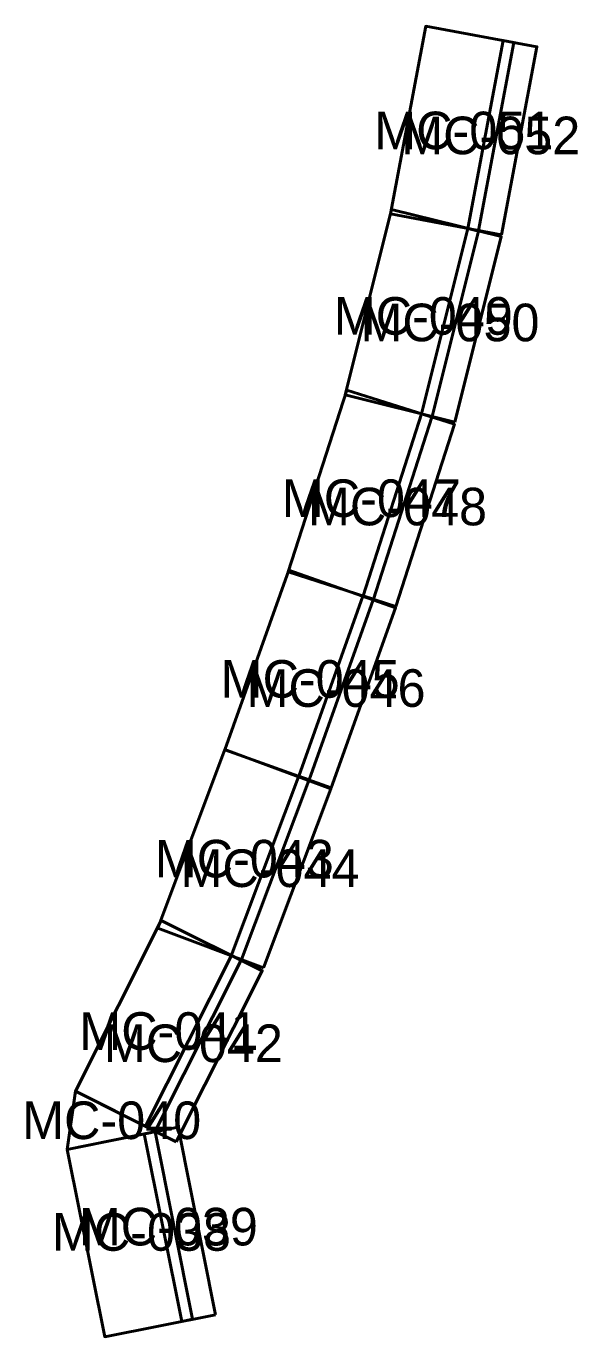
# Model space of a CAD drawing. Header units: metres. Extents: x 105432 to 106168, y 113100 to 118100.
# Drawn here: x 105701.12 to 105718.7, y 113793.31 to 113835.13 of the extents above; entities that cross this region are included whole.
import ezdxf
from ezdxf.enums import TextEntityAlignment as Align

# ---------------------------------------------------------------- set-up
doc = ezdxf.new("R2010")
doc.units = ezdxf.units.M
doc.layers.add('45-COD-ESTRUCTURAS', color=8, linetype='CONTINUOUS', lineweight=5)
doc.layers.add('50-EST-MURO-CONTENCION', color=34, linetype='CONTINUOUS', lineweight=40)

msp = doc.modelspace()

# ---------------------------------------------------------------- linework, layer by layer
at = {"layer": '50-EST-MURO-CONTENCION'}
for points in [[(105716.2693, 113828.4796), (105717.3941, 113834.4785), (105713.8519, 113835.1334), (105712.73, 113829.1433), (105716.2693, 113828.4796)], [(105715.5321, 113828.6179), (105715.1881, 113828.6824), (105716.3125, 113834.6785), (105716.6566, 113834.6148), (105715.5321, 113828.6179)], [(105714.7807, 113822.4965), (105716.2562, 113828.4188), (105712.7586, 113829.2809), (105711.2866, 113823.367), (105714.7807, 113822.4965)], [(105714.0529, 113822.6778), (105713.7133, 113822.7624), (105715.1882, 113828.682), (105715.528, 113828.5983), (105714.0529, 113822.6778)], [(105712.8976, 113816.6195), (105714.7636, 113822.4306), (105711.331, 113823.5233), (105709.4691, 113817.7205), (105712.8976, 113816.6195)], [(105712.1835, 113816.8488), (105711.8502, 113816.9558), (105713.7154, 113822.7643), (105714.0489, 113822.6581), (105712.1835, 113816.8488)], [(105710.8373, 113810.83), (105712.8863, 113816.5791), (105709.49, 113817.7799), (105707.4454, 113812.0388), (105710.8373, 113810.83)], [(105710.1308, 113811.0817), (105709.8011, 113811.1992), (105711.8492, 113816.9458), (105712.1792, 113816.8291), (105710.1308, 113811.0817)], [(105708.6794, 113805.0847), (105710.8248, 113810.7986), (105707.4491, 113812.0563), (105705.3082, 113806.3505), (105708.6794, 113805.0847)], [(105707.9772, 113805.3483), (105707.6496, 113805.4714), (105709.794, 113811.1826), (105710.1219, 113811.0604), (105707.9772, 113805.3483)], [(105705.9002, 113799.538), (105708.6394, 113804.9922), (105705.4162, 113806.6008), (105702.6824, 113801.1541), (105705.9002, 113799.538)], [(105705.23, 113799.8746), (105704.9172, 113800.0317), (105707.6552, 113805.4834), (105707.9684, 113805.3271), (105705.23, 113799.8746)], [(105702.6824, 113801.1541), (105702.426, 113799.2899), (105705.2505, 113799.8602), (105705.2306, 113799.8743), (105702.6824, 113801.1541)], [(105707.15, 113794.0172), (105705.9571, 113800.0029), (105702.426, 113799.2899), (105703.6185, 113793.3134), (105707.15, 113794.0172)], [(105706.4145, 113793.8706), (105706.0712, 113793.8022), (105704.8788, 113799.7852), (105705.2219, 113799.8544), (105706.4145, 113793.8706)]]:
    msp.add_lwpolyline(points, close=True, dxfattribs=at)

# ---------------------------------------------------------------- texts
at = {"layer": '45-COD-ESTRUCTURAS'}
for s, p in [('MC-051', (105715.06205, 113831.8065)), ('MC-052', (105715.92235, 113831.6482)), ('MC-049', (105713.7714, 113825.8887)), ('MC-050', (105714.62065, 113825.6799)), ('MC-047', (105712.11635, 113820.0714)), ('MC-048', (105712.94955, 113819.80655)), ('MC-045', (105710.16585, 113814.30495)), ('MC-046', (105710.99015, 113814.01375)), ('MC-043', (105708.0665, 113808.5705)), ('MC-044', (105708.88575, 113808.26545)), ('MC-041', (105705.6609, 113803.0694)), ('MC-042', (105706.4428, 113802.679)), ('MC-040', (105703.83825, 113800.222)), ('MC-038', (105704.788, 113796.65815)), ('MC-039', (105705.64665, 113796.8283))]:
    msp.add_text(s, height=1.2, dxfattribs=at).set_placement(p, align=Align.MIDDLE_CENTER)

doc.saveas('drawing.dxf')
